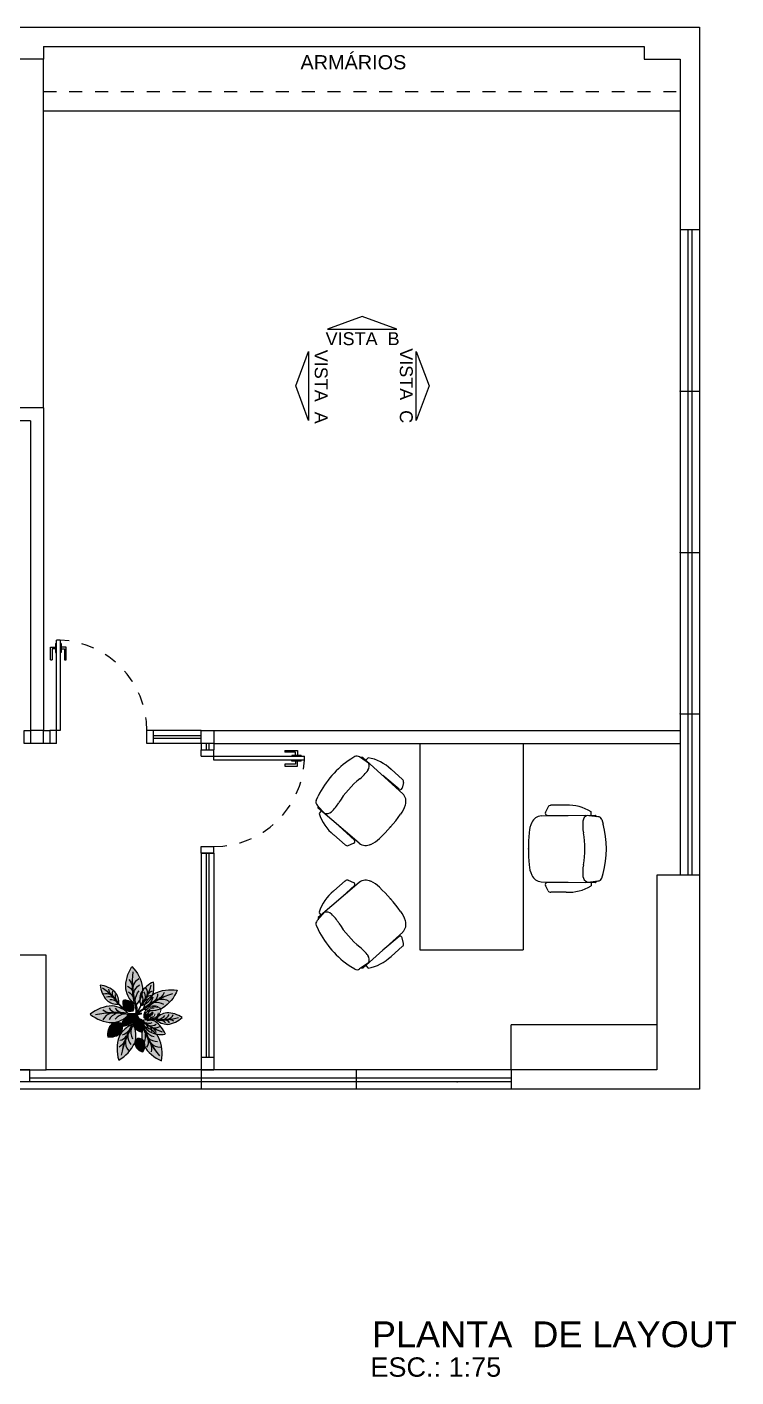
# Model space of a CAD drawing. Header units: millimetres. Extents: x 7034 to 7235, y -465 to -378.
# Drawn here: x 7046.56 to 7052.05, y -395.46 to -385 of the extents above; entities that cross this region are included whole.
import ezdxf

# ---------------------------------------------------------------- set-up
doc = ezdxf.new("R2010")
doc.units = ezdxf.units.MM
doc.header["$LTSCALE"] = 0.005
doc.linetypes.add('CONTINUO', pattern=[0])
doc.linetypes.add('DASHED', pattern=[19.05, 12.7, -6.35])
doc.layers.get('0').update_dxf_attribs({"linetype": 'CONTINUO'})
doc.layers.add('0-LAYOUT', color=250, linetype='Continuous', lineweight=25)
doc.layers.add('TEXTO', color=7, linetype='Continuous', lineweight=15)
for name, color, linetype in [('A-05', 5, 'Continuous'), ('ARQ-PEITORIAL', 4, 'Continuous'), ('ARQ_ALVENARIA', 6, 'Continuous'), ('ARQ_ESQUADRIA', 5, 'Continuous'), ('ARQ_JANELAALTA', 150, 'DASHED'), ('ARQ_TXT_AMBIENTE', 3, 'Continuous'), ('JANELA', 10, 'Continuous'), ('MESA', 7, 'Continuous'), ('NN_COTA', 1, 'Continuous'), ('NN_GESSO', 5, 'Continuous')]:
    doc.layers.add(name, color=color, linetype=linetype)
doc.styles.add('R80-20', font='simplex.shx', dxfattribs={"height": 0.04})
doc.styles.get("Standard").update_dxf_attribs({"font": 'arial.ttf'})

# ---------------------------------------------------------------- blocks, each defined once
blk = doc.blocks.new('seta')
at = {"layer": 'NN_COTA', "transparency": 33554549}
h = blk.add_hatch(dxfattribs=at)
h.set_pattern_fill('ANGLE', color=256)
h.set_pattern_definition([(0, (-0.006, 0.008), (0, 6.985), [5.08, -1.905]), (90, (-0.006, 0.008), (-6.985, 4e-16), [5.08, -1.905])])
h.paths.add_polyline_path([(17.271, -37.747), (17.539, -37.846), (17.806, -37.747)])
at = {"layer": 'NN_COTA'}
blk.add_lwpolyline([(17.271, -37.747), (17.806, -37.747), (17.539, -37.846), (17.271, -37.747)], dxfattribs=at)
blk = doc.blocks.new('folha Ant')
at = {"layer": 'MESA', "ltscale": 0.8}
h = blk.add_hatch(color=35, dxfattribs=at)
h.dxf.hatch_style = 1
h.set_gradient(color1=(179, 116, 77), color2=(114, 74, 49), one_color=1, tint=0.32, name='CURVED')
h.paths.add_polyline_path([(0.05, 0), (0.049, 0.006, 0.033108), (0, 0, 0.809082), (0.002, -0.006, -0.032777)])
h.paths.add_polyline_path([(0.097, 0.005, 0.033108), (0.049, 0.006), (0.05, 0, -0.032777), (0.098, -0.001), (0.095, 0.003)])
h = blk.add_hatch(color=85, dxfattribs=at)
h.dxf.hatch_style = 1
h.set_gradient(color1=(103, 159, 96), color2=(52, 80, 48), one_color=1, tint=0.25)
h.paths.add_polyline_path([(0.353, 0.007, -0.09675), (0.099, 0.007, 0.007527), (0.095, 0.003, 0.014292), (0.102, -0.005, 0.086654)])
h = blk.add_hatch(color=85, dxfattribs=at)
h.dxf.hatch_style = 1
h.set_gradient(color1=(103, 159, 96), color2=(179, 207, 175), one_color=1, tint=0.75, name='INVCURVED')
h.paths.add_polyline_path([(0.227, 0.068, 0.199512), (0.099, 0.007, 0.09675), (0.353, 0.007, -0.086654), (0.102, -0.005, 0.192489), (0.227, -0.062, 0.158608), (0.395, 0.003, 0.158608)])
blk.add_lwpolyline([(0.098, -0.001), (0.095, 0.003), (0.097, 0.005, 0.066288), (0, 0, 0.809082), (0.002, -0.006, -0.065625)], format="xyb", close=True, dxfattribs=at)
for centre, radius, start, end in [((0.236, -0.116), 0.184, 92.9121, 139.7695), ((0.236, 0.122), 0.184, 220.2305, 267.0879), ((0.224, 0.658), 0.664, 259.119, 281.2235), ((0.191, 0.72), 0.731, 263.0097, 282.8199), ((0.114, 0.119), 0.119, 277.6411, 318.482), ((0.151, 0.101), 0.113, 290.5634, 330.4539), ((0.211, -0.224), 0.292, 50.9055, 86.9554), ((0.211, 0.229), 0.292, 273.0446, 309.0945), ((0.212, 0.088), 0.0955, 283.0013, 333.1911), ((0.113, -0.124), 0.121, 41.7528, 70.1061), ((0.185, -0.082), 0.0727, 27.7376, 79.2347), ((0.238, -0.1), 0.0902, 48.8027, 88.011)]:
    blk.add_arc(centre, radius, start, end, dxfattribs=at)
blk = doc.blocks.new('folha A')
at = {"layer": 'MESA', "ltscale": 0.8}
h = blk.add_hatch(color=7, dxfattribs=at)
h.dxf.hatch_style = 1
h.set_gradient(color1=(237, 238, 238), one_color=1, tint=1)
h.paths.add_polyline_path([(0.15, 0, 0.256909), (0.054, 0.05, 0.240303), (0.003, 0.008, -0.358381), (0.049, 0.031, 0.270233), (0, 0, -0.348977), (0.036, 0.015, 0.25095), (0.004, 0, -0.245389), (0.03, 0.008, 0.153246), (0.008, 0, 0.15184), (0.03, -0.008, 0.001374), (0.03, -0.008, -0.245389), (0.004, 0, 0.25095), (0.036, -0.015, -0.348977), (0, 0, 0.270233), (0.049, -0.031, -0.358381), (0.003, -0.008, 0.240303), (0.054, -0.05, 0.256909)])
edge = h.paths.add_edge_path(flags=16)
edge.add_arc((0.01, 0.055), 0.0552, 269.916, 271.4154, ccw=False)
edge.add_arc((0.011, -0.049), 0.0487, 89.8163, 91.5152, ccw=False)
edge.add_arc((0.01, 0.055), 0.0552, 271.4154, 288.9745)
edge.add_spline(control_points=[(0.028, 0.003), (0.028, 0.003), (0.03, 0.003), (0.032, 0.002), (0.034, 0.002)], knot_values=[0.247151, 0.247151, 0.247151, 0.247151, 0.247786, 0.253074, 0.253074, 0.253074, 0.253074], degree=3, periodic=0)
edge.add_spline(control_points=[(0.034, 0.002), (0.035, 0.002), (0.036, 0.002), (0.037, 0.002)], knot_values=[0.243636, 0.243636, 0.243636, 0.243636, 0.247151, 0.247151, 0.247151, 0.247151], degree=3, periodic=0)
edge.add_spline(control_points=[(0.037, 0.002), (0.039, 0.002), (0.04, 0.001), (0.042, 0.001), (0.043, 0.001)], knot_values=[0.23773, 0.23773, 0.23773, 0.23773, 0.241748, 0.243636, 0.243636, 0.243636, 0.243636], degree=3, periodic=0)
edge.add_spline(control_points=[(0.043, 0.001), (0.044, 0.001), (0.045, 0.001), (0.046, 0.001)], knot_values=[0.234818, 0.234818, 0.234818, 0.234818, 0.23773, 0.23773, 0.23773, 0.23773], degree=3, periodic=0)
edge.add_spline(control_points=[(0.046, 0.001), (0.047, 0.001), (0.049, 0.001), (0.05, 0.001)], knot_values=[0.230931, 0.230931, 0.230931, 0.230931, 0.234818, 0.234818, 0.234818, 0.234818], degree=3, periodic=0)
edge.add_spline(control_points=[(0.05, 0.001), (0.051, 0.001), (0.053, 0.001), (0.054, 0.001)], knot_values=[0.226471, 0.226471, 0.226471, 0.226471, 0.230931, 0.230931, 0.230931, 0.230931], degree=3, periodic=0)
edge.add_spline(control_points=[(0.054, 0.001), (0.055, 0.001), (0.056, 0.001), (0.058, 0.001), (0.059, 0.001)], knot_values=[0.221526, 0.221526, 0.221526, 0.221526, 0.222579, 0.226471, 0.226471, 0.226471, 0.226471], degree=3, periodic=0)
edge.add_spline(control_points=[(0.059, 0.001), (0.061, 0.001), (0.062, 0.001), (0.064, 0.002)], knot_values=[0.217168, 0.217168, 0.217168, 0.217168, 0.221526, 0.221526, 0.221526, 0.221526], degree=3, periodic=0)
edge.add_spline(control_points=[(0.064, 0.002), (0.065, 0.002), (0.066, 0.002), (0.067, 0.003), (0.067, 0.003)], knot_values=[0.213164, 0.213164, 0.213164, 0.213164, 0.216463, 0.217168, 0.217168, 0.217168, 0.217168], degree=3, periodic=0)
edge.add_spline(control_points=[(0.067, 0.003), (0.068, 0.004), (0.07, 0.004), (0.072, 0.005), (0.072, 0.005)], knot_values=[0.207777, 0.207777, 0.207777, 0.207777, 0.211372, 0.213164, 0.213164, 0.213164, 0.213164], degree=3, periodic=0)
edge.add_spline(control_points=[(0.072, 0.005), (0.073, 0.005), (0.074, 0.005), (0.076, 0.004), (0.076, 0.004)], knot_values=[0.203445, 0.203445, 0.203445, 0.203445, 0.204995, 0.207777, 0.207777, 0.207777, 0.207777], degree=3, periodic=0)
edge.add_spline(control_points=[(0.076, 0.004), (0.076, 0.004), (0.077, 0.003), (0.077, 0.001), (0.076, 0), (0.076, 0)], knot_values=[0.199694, 0.199694, 0.199694, 0.199694, 0.199863, 0.203137, 0.203445, 0.203445, 0.203445, 0.203445], degree=3, periodic=0)
edge.add_spline(control_points=[(0.076, 0), (0.076, -0.001), (0.076, -0.002), (0.075, -0.002), (0.075, -0.003)], knot_values=[0.196756, 0.196756, 0.196756, 0.196756, 0.198903, 0.199694, 0.199694, 0.199694, 0.199694], degree=3, periodic=0)
edge.add_spline(control_points=[(0.075, -0.003), (0.074, -0.003), (0.073, -0.004), (0.073, -0.004), (0.072, -0.004)], knot_values=[0.193643, 0.193643, 0.193643, 0.193643, 0.195869, 0.196756, 0.196756, 0.196756, 0.196756], degree=3, periodic=0)
edge.add_spline(control_points=[(0.072, -0.004), (0.071, -0.005), (0.069, -0.005), (0.068, -0.005)], knot_values=[0.189135, 0.189135, 0.189135, 0.189135, 0.193643, 0.193643, 0.193643, 0.193643], degree=3, periodic=0)
edge.add_spline(control_points=[(0.068, -0.005), (0.068, -0.005), (0.067, -0.006), (0.066, -0.006), (0.065, -0.006)], knot_values=[0.186092, 0.186092, 0.186092, 0.186092, 0.186502, 0.189135, 0.189135, 0.189135, 0.189135], degree=3, periodic=0)
edge.add_spline(control_points=[(0.065, -0.006), (0.063, -0.006), (0.062, -0.006), (0.061, -0.006)], knot_values=[0.182083, 0.182083, 0.182083, 0.182083, 0.186092, 0.186092, 0.186092, 0.186092], degree=3, periodic=0)
edge.add_spline(control_points=[(0.061, -0.006), (0.06, -0.006), (0.058, -0.006), (0.057, -0.006)], knot_values=[0.178391, 0.178391, 0.178391, 0.178391, 0.182083, 0.182083, 0.182083, 0.182083], degree=3, periodic=0)
edge.add_spline(control_points=[(0.057, -0.006), (0.057, -0.006), (0.056, -0.006), (0.054, -0.006), (0.053, -0.006)], knot_values=[0.17468, 0.17468, 0.17468, 0.17468, 0.175797, 0.178391, 0.178391, 0.178391, 0.178391], degree=3, periodic=0)
edge.add_spline(control_points=[(0.053, -0.006), (0.052, -0.006), (0.052, -0.006), (0.051, -0.006)], knot_values=[0.171864, 0.171864, 0.171864, 0.171864, 0.17468, 0.17468, 0.17468, 0.17468], degree=3, periodic=0)
edge.add_spline(control_points=[(0.051, -0.006), (0.049, -0.006), (0.048, -0.006), (0.047, -0.006)], knot_values=[0.16826, 0.16826, 0.16826, 0.16826, 0.171864, 0.171864, 0.171864, 0.171864], degree=3, periodic=0)
edge.add_spline(control_points=[(0.047, -0.006), (0.045, -0.006), (0.043, -0.006), (0.041, -0.006), (0.041, -0.006)], knot_values=[0.162342, 0.162342, 0.162342, 0.162342, 0.167388, 0.16826, 0.16826, 0.16826, 0.16826], degree=3, periodic=0)
edge.add_spline(control_points=[(0.041, -0.006), (0.04, -0.005), (0.039, -0.005), (0.037, -0.005)], knot_values=[0.158654, 0.158654, 0.158654, 0.158654, 0.162342, 0.162342, 0.162342, 0.162342], degree=3, periodic=0)
edge.add_spline(control_points=[(0.037, -0.005), (0.037, -0.005), (0.036, -0.005), (0.035, -0.005)], knot_values=[0.156033, 0.156033, 0.156033, 0.156033, 0.158654, 0.158654, 0.158654, 0.158654], degree=3, periodic=0)
edge.add_spline(control_points=[(0.035, -0.005), (0.033, -0.004), (0.032, -0.004), (0.03, -0.004), (0.029, -0.004)], knot_values=[0.15048, 0.15048, 0.15048, 0.15048, 0.154549, 0.156033, 0.156033, 0.156033, 0.156033], degree=3, periodic=0)
edge.add_arc((0.011, -0.049), 0.0487, 67.7054, 89.8163)
at = {"layer": 'MESA', "lineweight": 5, "ltscale": 0.8}
h = blk.add_hatch(color=83, dxfattribs=at)
h.dxf.hatch_style = 1
h.set_gradient(color1=(117, 211, 105), one_color=1, tint=1)
h.paths.add_polyline_path([(0.049, 0.031, 0.358381), (0.003, 0.008, 0.02724), (0, 0, -0.270233)])
h.paths.add_polyline_path([(0.004, 0, -0.25095), (0.036, 0.015, 0.348977), (0, 0, 0.348977), (0.036, -0.015, -0.25095)])
h.paths.add_polyline_path([(0.03, 0.008, 0.245389), (0.004, 0, 0.245389), (0.03, -0.008, -0.153246), (0.008, 0, -0.153246)], flags=17)
h.paths.add_polyline_path([(0, 0, 0.02724), (0.003, -0.008, 0.358381), (0.049, -0.031, -0.270233)])
h = blk.add_hatch(color=95, dxfattribs=at)
h.dxf.hatch_style = 1
h.set_gradient(color1=(68, 182, 53), color2=(121, 213, 109), one_color=1, tint=0.63, name='CYLINDER')
edge = h.paths.add_edge_path()
edge.add_spline(control_points=[(0.072, -0.004), (0.073, -0.004), (0.073, -0.004), (0.074, -0.003), (0.075, -0.003)], knot_values=[0.193643, 0.193643, 0.193643, 0.193643, 0.194531, 0.196756, 0.196756, 0.196756, 0.196756], degree=3, periodic=0)
edge.add_spline(control_points=[(0.075, -0.003), (0.075, -0.002), (0.076, -0.002), (0.076, -0.001), (0.076, 0)], knot_values=[0.196756, 0.196756, 0.196756, 0.196756, 0.197548, 0.199694, 0.199694, 0.199694, 0.199694], degree=3, periodic=0)
edge.add_spline(control_points=[(0.076, 0), (0.076, 0), (0.077, 0.001), (0.077, 0.003), (0.076, 0.004), (0.076, 0.004)], knot_values=[0.199694, 0.199694, 0.199694, 0.199694, 0.200002, 0.203276, 0.203445, 0.203445, 0.203445, 0.203445], degree=3, periodic=0)
edge.add_spline(control_points=[(0.076, 0.004), (0.076, 0.004), (0.074, 0.005), (0.073, 0.005), (0.072, 0.005)], knot_values=[0.203445, 0.203445, 0.203445, 0.203445, 0.206228, 0.207777, 0.207777, 0.207777, 0.207777], degree=3, periodic=0)
edge.add_spline(control_points=[(0.072, 0.005), (0.072, 0.005), (0.07, 0.004), (0.068, 0.004), (0.067, 0.003)], knot_values=[0.207777, 0.207777, 0.207777, 0.207777, 0.20957, 0.213164, 0.213164, 0.213164, 0.213164], degree=3, periodic=0)
edge.add_spline(control_points=[(0.067, 0.003), (0.067, 0.003), (0.066, 0.002), (0.065, 0.002), (0.064, 0.002)], knot_values=[0.213164, 0.213164, 0.213164, 0.213164, 0.213868, 0.217168, 0.217168, 0.217168, 0.217168], degree=3, periodic=0)
edge.add_spline(control_points=[(0.064, 0.002), (0.062, 0.001), (0.061, 0.001), (0.059, 0.001)], knot_values=[0.217168, 0.217168, 0.217168, 0.217168, 0.221526, 0.221526, 0.221526, 0.221526], degree=3, periodic=0)
edge.add_spline(control_points=[(0.059, 0.001), (0.058, 0.001), (0.056, 0.001), (0.055, 0.001), (0.054, 0.001)], knot_values=[0.221526, 0.221526, 0.221526, 0.221526, 0.225418, 0.226471, 0.226471, 0.226471, 0.226471], degree=3, periodic=0)
edge.add_spline(control_points=[(0.054, 0.001), (0.053, 0.001), (0.051, 0.001), (0.05, 0.001)], knot_values=[0.226471, 0.226471, 0.226471, 0.226471, 0.230931, 0.230931, 0.230931, 0.230931], degree=3, periodic=0)
edge.add_spline(control_points=[(0.05, 0.001), (0.049, 0.001), (0.047, 0.001), (0.046, 0.001)], knot_values=[0.230931, 0.230931, 0.230931, 0.230931, 0.234818, 0.234818, 0.234818, 0.234818], degree=3, periodic=0)
edge.add_spline(control_points=[(0.046, 0.001), (0.045, 0.001), (0.044, 0.001), (0.043, 0.001)], knot_values=[0.234818, 0.234818, 0.234818, 0.234818, 0.23773, 0.23773, 0.23773, 0.23773], degree=3, periodic=0)
edge.add_spline(control_points=[(0.043, 0.001), (0.042, 0.001), (0.04, 0.001), (0.039, 0.002), (0.037, 0.002)], knot_values=[0.23773, 0.23773, 0.23773, 0.23773, 0.239619, 0.243636, 0.243636, 0.243636, 0.243636], degree=3, periodic=0)
edge.add_spline(control_points=[(0.037, 0.002), (0.036, 0.002), (0.035, 0.002), (0.034, 0.002)], knot_values=[0.243636, 0.243636, 0.243636, 0.243636, 0.247151, 0.247151, 0.247151, 0.247151], degree=3, periodic=0)
edge.add_spline(control_points=[(0.034, 0.002), (0.032, 0.002), (0.03, 0.003), (0.028, 0.003), (0.028, 0.003)], knot_values=[0.247151, 0.247151, 0.247151, 0.247151, 0.25244, 0.253074, 0.253074, 0.253074, 0.253074], degree=3, periodic=0)
edge.add_arc((0.011, 0.049), 0.0487, 271.5152, 290.2274, ccw=False)
edge.add_arc((0.011, -0.049), 0.0487, 67.7054, 88.4848, ccw=False)
edge.add_spline(control_points=[(0.029, -0.004), (0.03, -0.004), (0.032, -0.004), (0.033, -0.004), (0.035, -0.005)], knot_values=[0.15048, 0.15048, 0.15048, 0.15048, 0.151964, 0.156033, 0.156033, 0.156033, 0.156033], degree=3, periodic=0)
edge.add_spline(control_points=[(0.035, -0.005), (0.036, -0.005), (0.037, -0.005), (0.037, -0.005)], knot_values=[0.156033, 0.156033, 0.156033, 0.156033, 0.158654, 0.158654, 0.158654, 0.158654], degree=3, periodic=0)
edge.add_spline(control_points=[(0.037, -0.005), (0.039, -0.005), (0.04, -0.005), (0.041, -0.006)], knot_values=[0.158654, 0.158654, 0.158654, 0.158654, 0.162342, 0.162342, 0.162342, 0.162342], degree=3, periodic=0)
edge.add_spline(control_points=[(0.041, -0.006), (0.041, -0.006), (0.043, -0.006), (0.045, -0.006), (0.047, -0.006)], knot_values=[0.162342, 0.162342, 0.162342, 0.162342, 0.163214, 0.16826, 0.16826, 0.16826, 0.16826], degree=3, periodic=0)
edge.add_spline(control_points=[(0.047, -0.006), (0.048, -0.006), (0.049, -0.006), (0.051, -0.006)], knot_values=[0.16826, 0.16826, 0.16826, 0.16826, 0.171864, 0.171864, 0.171864, 0.171864], degree=3, periodic=0)
edge.add_spline(control_points=[(0.051, -0.006), (0.052, -0.006), (0.052, -0.006), (0.053, -0.006)], knot_values=[0.171864, 0.171864, 0.171864, 0.171864, 0.17468, 0.17468, 0.17468, 0.17468], degree=3, periodic=0)
edge.add_spline(control_points=[(0.053, -0.006), (0.054, -0.006), (0.056, -0.006), (0.057, -0.006), (0.057, -0.006)], knot_values=[0.17468, 0.17468, 0.17468, 0.17468, 0.177274, 0.178391, 0.178391, 0.178391, 0.178391], degree=3, periodic=0)
edge.add_spline(control_points=[(0.057, -0.006), (0.058, -0.006), (0.06, -0.006), (0.061, -0.006)], knot_values=[0.178391, 0.178391, 0.178391, 0.178391, 0.182083, 0.182083, 0.182083, 0.182083], degree=3, periodic=0)
edge.add_spline(control_points=[(0.061, -0.006), (0.062, -0.006), (0.063, -0.006), (0.065, -0.006)], knot_values=[0.182083, 0.182083, 0.182083, 0.182083, 0.186092, 0.186092, 0.186092, 0.186092], degree=3, periodic=0)
edge.add_spline(control_points=[(0.065, -0.006), (0.066, -0.006), (0.067, -0.006), (0.068, -0.005), (0.068, -0.005)], knot_values=[0.186092, 0.186092, 0.186092, 0.186092, 0.188726, 0.189135, 0.189135, 0.189135, 0.189135], degree=3, periodic=0)
edge.add_spline(control_points=[(0.068, -0.005), (0.069, -0.005), (0.071, -0.005), (0.072, -0.004)], knot_values=[0.189135, 0.189135, 0.189135, 0.189135, 0.193643, 0.193643, 0.193643, 0.193643], degree=3, periodic=0)
at = {"layer": 'MESA', "lineweight": 9, "ltscale": 0.8}
for p, q in [((0.03, -0.001), (0.024, 0)), ((0.032, 0), (0.036, 0.005)), ((0.037, 0.001), (0.041, 0.007)), ((0.043, -0.003), (0.043, 0.004)), ((0.046, -0.001), (0.047, 0.003)), ((0.051, -0.002), (0.048, 0.009)), ((0.055, -0.001), (0.054, 0.005)), ((0.06, -0.001), (0.057, 0.006)), ((0.064, 0), (0.064, 0.006)), ((0.067, 0), (0.067, 0.009)), ((0.071, 0.001), (0.074, 0.009)), ((0.074, 0.002), (0.081, 0.007)), ((0.074, 0.001), (0.084, -0.002)), ((0.033, -0.002), (0.036, -0.006)), ((0.036, -0.002), (0.038, -0.007)), ((0.04, -0.002), (0.042, -0.01)), ((0.047, -0.005), (0.046, -0.011)), ((0.051, -0.005), (0.049, -0.009)), ((0.055, -0.004), (0.052, -0.01)), ((0.057, -0.005), (0.057, -0.013)), ((0.063, -0.004), (0.058, -0.01)), ((0.065, -0.004), (0.065, -0.01)), ((0.068, -0.003), (0.068, -0.012)), ((0.072, -0.003), (0.073, -0.008)), ((0.073, -0.001), (0.078, -0.005))]:
    blk.add_line(p, q, dxfattribs=at)
for centre, radius, start, end in [((0.07, -0.022), 0.0735, 102.4876, 162.7777), ((0.007, 0.048), 0.0483, 273.5313, 328.711), ((0.01, 0.055), 0.0552, 269.916, 311.5613), ((0.011, -0.049), 0.0487, 43.3703, 91.5152), ((0.065, -0.002), 0.025, 51.9712, 139.685), ((0.079, 0.001), 0.0378, 48.9446, 144.5333), ((0.057, -0.062), 0.112, 33.595, 91.2278), ((0.07, 0.022), 0.0735, 197.2223, 257.5124), ((0.007, -0.048), 0.0483, 31.289, 86.4687), ((0.068, -0.001), 0.0254, 213.677, 332.8415), ((0.08, 0.002), 0.0409, 217.4348, 331.7322), ((0.057, 0.062), 0.112, 268.7722, 326.405)]:
    blk.add_arc(centre, radius, start, end, dxfattribs=at)
at = {"layer": 'MESA', "color": 62, "lineweight": 5, "ltscale": 0.8}
for centre, radius, start, end in [((0.051, -0.027), 0.0573, 91.7664, 152.2545), ((0.028, -0.015), 0.0315, 73.8983, 150.8496), ((0.04, -0.009), 0.0406, 77.1426, 158.365), ((0.034, -0.023), 0.0378, 86.5852, 142.9351), ((0.025, -0.021), 0.0293, 79.5747, 134.724), ((0.032, -0.03), 0.0385, 92.8652, 127.7155), ((0.051, 0.027), 0.0573, 207.7455, 268.2336), ((0.028, 0.015), 0.0315, 209.1504, 286.1017), ((0.04, 0.009), 0.0406, 201.635, 282.8574), ((0.034, 0.023), 0.0378, 217.0649, 273.4148), ((0.025, 0.021), 0.0293, 225.276, 280.4253), ((0.032, 0.03), 0.0385, 232.2845, 267.1348)]:
    blk.add_arc(centre, radius, start, end, dxfattribs=at)
blk.add_open_spline([(0.029, -0.004), (0.03, -0.004), (0.034, -0.004), (0.043, -0.006), (0.055, -0.006), (0.066, -0.006), (0.072, -0.005), (0.075, -0.002), (0.077, 0), (0.077, 0.004), (0.074, 0.006), (0.07, 0.005), (0.065, 0.001), (0.054, 0.001), (0.042, 0.001), (0.033, 0.002), (0.028, 0.003), (0.028, 0.003)], degree=3, knots=[0.1504802, 0.1504802, 0.1504802, 0.1504802, 0.1519644, 0.163214, 0.177274, 0.1887256, 0.1945307, 0.1975476, 0.2000024, 0.2032763, 0.2062279, 0.2095699, 0.2138685, 0.2254176, 0.2396186, 0.2524399, 0.2530743, 0.2530743, 0.2530743, 0.2530743], dxfattribs=at)
blk = doc.blocks.new('Anturio Completa')
at = {"layer": 'MESA', "xscale": -1}
for p, rotation in [((0.038, -0.393), 275.9103487005754), ((0.005, -0.374), 209.3422747969654)]:
    blk.add_blockref('folha Ant', p, dxfattribs=dict(at, rotation=rotation))
at = {"layer": 'MESA'}
for name, p, xscale, yscale, zscale, rotation in [('folha Ant', (0.04, -0.36), 0.6875195991112988, 0.6875195991112988, 0.6875195991112988, 62.02852832027476), ('folha Ant', (-0.054, -0.336), 0.6875195991113106, 0.6875195991113106, 0.6875195991113106, 134.6123703789177), ('folha A', (0.009, -0.344), 0.7678141644548924, 0.7678141644548924, 0.7678141644548924, 132.2423739965674), ('folha Ant', (0.06, -0.357), 0.4588451896756128, 0.4588451896756128, 0.4588451896756128, 214.0760858842101), ('folha A', (0.032, -0.399), 0.7678141644548586, 0.7678141644548586, 0.7678141644548586, 290.0444626994612), ('folha Ant', (0.023, -0.387), 0.6875195991113231, 0.6875195991113231, 0.6875195991113231, 329.7037252995857), ('folha Ant', (0.118, -0.414), 0.6875195991112374, 0.6875195991112374, 0.6875195991112374, 3.732606609119444), ('folha A', (0.045, -0.554), 0.7678141644548586, 0.7678141644548586, 0.7678141644548586, 290.0444626994612)]:
    blk.add_blockref(name, p, dxfattribs=dict(at, xscale=xscale, yscale=yscale, zscale=zscale, rotation=rotation))
for name, p, rotation in [('folha Ant', (0.072, -0.366), 180), ('folha A', (0.092, -0.395), 27.2090412711087), ('folha A', (-0.081, -0.439), 224.8255080541778), ('folha Ant', (0.043, -0.356), 248.0349850699403), ('folha Ant', (0.042, -0.381), 297.7195320534174)]:
    blk.add_blockref(name, p, dxfattribs=dict(at, rotation=rotation))

msp = doc.modelspace()

# ---------------------------------------------------------------- linework, layer by layer
at = {"layer": '0-LAYOUT'}
for p, q in [((7046.69, -387.947), (7046.69, -385.247)), ((7046.69, -385.647), (7051.62, -385.647))]:
    msp.add_line(p, q, dxfattribs=at)
at = {"layer": '0-LAYOUT', "linetype": 'DASHED', "ltscale": 0.5}
msp.add_line((7046.69, -385.497), (7051.62, -385.497), dxfattribs=at)
at = {"layer": '0-LAYOUT', "linetype": 'ByBlock'}
for p, q in [((7049.605, -390.547), (7049.605, -392.147)), ((7050.405, -390.547), (7050.405, -392.147)), ((7049.101, -390.649), (7049.069, -390.669)), ((7049.215, -390.705), (7049.138, -390.652)), ((7049.162, -390.657), (7049.146, -390.657)), ((7049.473, -390.937), (7049.162, -390.657)), ((7049.186, -390.678), (7049.203, -390.658)), ((7049.382, -390.748), (7049.47, -390.826)), ((7049.444, -390.903), (7049.318, -390.797)), ((7049.478, -390.849), (7049.466, -390.893)), ((7048.802, -390.989), (7048.818, -390.955)), ((7048.872, -391.096), (7048.809, -391.026)), ((7048.817, -391.049), (7048.816, -391.033)), ((7049.135, -391.321), (7048.817, -391.049)), ((7050.597, -391.038), (7050.578, -391.08)), ((7050.736, -391.026), (7050.619, -391.027)), ((7048.841, -391.07), (7048.824, -391.09)), ((7050.543, -391.108), (7050.962, -391.103)), ((7050.588, -391.102), (7050.752, -391.105)), ((7050.89, -391.103), (7050.983, -391.114)), ((7050.93, -391.103), (7050.93, -391.076)), ((7050.962, -391.103), (7050.974, -391.114)), ((7051.013, -391.138), (7051.024, -391.173)), ((7048.937, -391.255), (7049.025, -391.332)), ((7049.098, -391.297), (7048.976, -391.186)), ((7049.049, -391.338), (7049.091, -391.32)), ((7051.013, -391.59), (7051.024, -391.554)), ((7049.135, -391.625), (7048.817, -391.896)), ((7048.937, -391.69), (7049.025, -391.613)), ((7049.098, -391.649), (7048.976, -391.76)), ((7049.049, -391.608), (7049.091, -391.626)), ((7050.543, -391.619), (7050.962, -391.625)), ((7050.597, -391.689), (7050.578, -391.648)), ((7050.588, -391.626), (7050.752, -391.622)), ((7050.89, -391.624), (7050.983, -391.613)), ((7050.93, -391.625), (7050.93, -391.651)), ((7050.962, -391.625), (7050.974, -391.614)), ((7050.736, -391.701), (7050.619, -391.7)), ((7048.872, -391.85), (7048.809, -391.92)), ((7048.817, -391.896), (7048.816, -391.913)), ((7048.841, -391.875), (7048.824, -391.856)), ((7048.802, -391.956), (7048.818, -391.99)), ((7049.473, -392.009), (7049.162, -392.289)), ((7049.444, -392.043), (7049.318, -392.149)), ((7049.478, -392.097), (7049.466, -392.053)), ((7049.382, -392.197), (7049.47, -392.119)), ((7049.605, -392.147), (7050.405, -392.147)), ((7049.101, -392.296), (7049.069, -392.277)), ((7049.215, -392.241), (7049.138, -392.294)), ((7049.162, -392.289), (7049.146, -392.288)), ((7049.186, -392.268), (7049.203, -392.288)), ((7051.44, -392.727), (7050.31, -392.727)), ((7050.31, -393.077), (7050.31, -392.727))]:
    msp.add_line(p, q, dxfattribs=at)
for centre, radius, start, end in [((7049.117, -390.678), 0.0328, 51.4098, 120.5547), ((7049.47, -391.275), 0.727, 123.5174, 153.896), ((7049.16, -390.724), 0.0523, 323.2944, 29.1682), ((7049.16, -390.724), 0.0523, 323.2944, 29.1682), ((7049.149, -390.987), 0.333, 45.7372, 80.6494), ((7049.608, -391.396), 0.742, 129.1314, 148.282), ((7048.908, -390.535), 0.368, 309.1313, 323.2958), ((7049.458, -390.844), 0.0207, 345.8779, 57.0329), ((7049.452, -390.892), 0.0141, 232.5784, 352.1311), ((7049.411, -390.997), 0.0857, 341.4955, 44.5153), ((7048.832, -391.002), 0.0328, 156.8587, 226.0036), ((7048.664, -390.813), 0.368, 314.1176, 328.2821), ((7049.299, -390.968), 0.202, 320.8696, 343.9764), ((7050.616, -391.048), 0.0207, 81.6738, 152.8287), ((7050.754, -391.359), 0.333, 58.0573, 92.9695), ((7049.143, -390.994), 0.333, 196.764, 231.6762), ((7048.884, -391.039), 0.0523, 248.2452, 314.1189), ((7048.439, -390.37), 1.249, 312.9781, 324.4353), ((7050.653, -391.246), 0.202, 154.7303, 177.8371), ((7050.55, -391.194), 0.0857, 94.1914, 157.2111), ((7050.589, -391.088), 0.0141, 146.5756, 266.1283), ((7051.233, -391.179), 0.368, 175.4109, 189.5754), ((7050.919, -391.154), 0.0523, 109.5385, 175.4123), ((7050.982, -391.148), 0.0328, 18.152, 87.2969), ((7051.694, -391.364), 1.249, 174.2714, 185.7286), ((7050.139, -391.364), 0.742, 350.4247, 9.5753), ((7050.322, -391.364), 0.727, 344.8107, 15.1893), ((7049.041, -391.319), 0.0207, 220.3805, 291.5354), ((7049.088, -391.307), 0.0141, 285.2823, 44.835), ((7049.187, -391.252), 0.0857, 232.8981, 295.9178), ((7049.144, -391.145), 0.202, 293.437, 316.5438), ((7050.653, -391.481), 0.202, 182.1629, 205.2697), ((7050.55, -391.534), 0.0857, 202.7889, 265.8086), ((7051.233, -391.549), 0.368, 170.4246, 184.5891), ((7050.919, -391.573), 0.0523, 184.5877, 250.4615), ((7050.919, -391.573), 0.0523, 184.5877, 250.4615), ((7049.143, -391.952), 0.333, 128.3238, 163.236), ((7049.041, -391.627), 0.0207, 68.4646, 139.6195), ((7049.088, -391.639), 0.0141, 315.165, 74.7177), ((7049.187, -391.693), 0.0857, 64.0822, 127.1019), ((7049.144, -391.801), 0.202, 43.4562, 66.563), ((7048.439, -392.576), 1.249, 35.5647, 47.0219), ((7050.589, -391.64), 0.0141, 93.8717, 213.4244), ((7050.616, -391.68), 0.0207, 207.1713, 278.3262), ((7050.754, -391.368), 0.333, 267.0305, 301.9427), ((7050.982, -391.58), 0.0328, 272.7031, 341.848), ((7048.884, -391.907), 0.0523, 45.8811, 111.7548), ((7048.664, -392.133), 0.368, 31.7179, 45.8824), ((7049.299, -391.977), 0.202, 16.0236, 39.1304), ((7048.832, -391.944), 0.0328, 133.9964, 203.1413), ((7049.47, -391.67), 0.727, 206.104, 236.4826), ((7049.608, -391.549), 0.742, 211.718, 230.8686), ((7049.411, -391.948), 0.0857, 315.4847, 18.5045), ((7049.452, -392.054), 0.0141, 7.8689, 127.4216), ((7049.458, -392.102), 0.0207, 302.9671, 14.1221), ((7048.908, -392.411), 0.368, 36.7042, 50.8687), ((7049.16, -392.222), 0.0523, 330.8318, 36.7056), ((7049.16, -392.222), 0.0523, 330.8318, 36.7056), ((7049.149, -391.959), 0.333, 279.3506, 314.2628), ((7049.117, -392.268), 0.0328, 239.4453, 308.5902)]:
    msp.add_arc(centre, radius, start, end, dxfattribs=at)
for p in [(7049.378, -391.194), (7050.445, -391.364), (7049.378, -391.752), (7049.894, -393.17)]:
    msp.add_point(p, dxfattribs=at)
at = {"layer": 'A-05'}
msp.add_lwpolyline([(7046.71, -393.077), (7046.71, -392.187), (7046.36, -392.187), (7046.36, -393.077)], close=True, dxfattribs=at)
at = {"layer": 'ARQ-PEITORIAL'}
for p, q in [((7051.62, -386.567), (7051.62, -391.567)), ((7051.77, -386.567), (7051.77, -391.567)), ((7046.69, -387.947), (7046.15, -387.947)), ((7046.69, -387.947), (7046.69, -390.447)), ((7046.59, -388.047), (7045.19, -388.047)), ((7046.59, -388.047), (7046.59, -390.447)), ((7048.012, -390.447), (7051.62, -390.447)), ((7048.01, -390.547), (7051.62, -390.547)), ((7047.91, -392.977), (7048.01, -392.977)), ((7047.91, -392.977), (7047.91, -393.077)), ((7048.01, -392.977), (7048.01, -393.077)), ((7047.91, -393.077), (7048.01, -393.077))]:
    msp.add_line(p, q, dxfattribs=at)
at = {"layer": 'ARQ_ALVENARIA'}
for p, q in [((7035.54, -384.997), (7051.77, -384.997)), ((7051.77, -384.997), (7051.77, -386.567)), ((7046.69, -385.147), (7051.34, -385.147)), ((7046.69, -385.147), (7046.69, -385.247)), ((7051.34, -385.147), (7051.34, -385.247)), ((7046.69, -385.247), (7046.35, -385.247)), ((7051.34, -385.247), (7051.62, -385.247)), ((7051.62, -385.247), (7051.62, -386.567)), ((7051.62, -386.567), (7051.77, -386.567)), ((7051.62, -391.567), (7051.44, -391.567)), ((7051.44, -391.567), (7051.44, -393.077)), ((7051.77, -391.567), (7051.62, -391.567)), ((7051.77, -391.567), (7051.77, -393.227)), ((7051.44, -393.077), (7050.31, -393.077)), ((7050.31, -393.077), (7050.31, -393.227)), ((7051.77, -393.227), (7050.31, -393.227))]:
    msp.add_line(p, q, dxfattribs=at)
at = {"layer": 'ARQ_ESQUADRIA'}
for p, q in [((7051.68, -386.567), (7051.68, -391.567)), ((7051.71, -386.567), (7051.71, -391.567)), ((7051.62, -387.817), (7051.77, -387.817)), ((7051.62, -389.067), (7051.77, -389.067)), ((7046.744, -389.801), (7046.783, -389.801)), ((7046.744, -389.899), (7046.744, -389.801)), ((7046.783, -389.773), (7046.783, -389.843)), ((7046.783, -389.773), (7046.79, -389.773)), ((7046.82, -389.747), (7046.79, -389.747)), ((7046.79, -390.447), (7046.79, -389.747)), ((7046.82, -389.747), (7046.82, -390.447)), ((7046.827, -389.773), (7046.82, -389.773)), ((7046.827, -389.773), (7046.827, -389.843)), ((7046.866, -389.801), (7046.827, -389.801)), ((7046.866, -389.899), (7046.866, -389.801)), ((7046.744, -389.899), (7046.758, -389.899)), ((7046.783, -389.815), (7046.758, -389.815)), ((7046.758, -389.815), (7046.758, -389.885)), ((7046.758, -389.885), (7046.758, -389.885)), ((7046.758, -389.885), (7046.758, -389.899)), ((7046.783, -389.843), (7046.79, -389.843)), ((7046.827, -389.843), (7046.82, -389.843)), ((7046.827, -389.815), (7046.852, -389.815)), ((7046.852, -389.815), (7046.852, -389.885)), ((7046.852, -389.885), (7046.852, -389.899)), ((7046.852, -389.885), (7046.852, -389.885)), ((7046.852, -389.899), (7046.866, -389.899)), ((7051.62, -390.317), (7051.77, -390.317)), ((7046.79, -390.447), (7046.74, -390.447)), ((7046.79, -390.547), (7046.79, -390.447)), ((7046.82, -390.447), (7046.79, -390.447)), ((7047.49, -390.547), (7047.49, -390.447)), ((7047.54, -390.447), (7047.49, -390.447)), ((7047.54, -390.487), (7047.91, -390.487)), ((7047.54, -390.507), (7047.91, -390.507)), ((7046.79, -390.547), (7046.74, -390.547)), ((7047.54, -390.547), (7047.49, -390.547)), ((7047.91, -390.647), (7047.91, -390.597)), ((7047.91, -390.647), (7048.01, -390.647)), ((7047.95, -390.547), (7047.95, -390.597)), ((7047.97, -390.547), (7047.97, -390.597)), ((7048.01, -390.647), (7048.01, -390.597)), ((7048.01, -390.647), (7048.71, -390.647)), ((7048.01, -390.677), (7048.01, -390.647)), ((7048.558, -390.601), (7048.656, -390.601)), ((7048.558, -390.601), (7048.558, -390.615)), ((7048.572, -390.615), (7048.558, -390.615)), ((7048.642, -390.615), (7048.572, -390.615)), ((7048.572, -390.615), (7048.572, -390.615)), ((7048.684, -390.64), (7048.614, -390.64)), ((7048.614, -390.64), (7048.614, -390.647)), ((7048.642, -390.64), (7048.642, -390.615)), ((7048.656, -390.601), (7048.656, -390.64)), ((7048.684, -390.64), (7048.684, -390.647)), ((7048.71, -390.677), (7048.71, -390.647)), ((7048.71, -390.677), (7048.01, -390.677)), ((7048.558, -390.709), (7048.558, -390.723)), ((7048.572, -390.709), (7048.558, -390.709)), ((7048.558, -390.723), (7048.656, -390.723)), ((7048.572, -390.709), (7048.572, -390.709)), ((7048.642, -390.709), (7048.572, -390.709)), ((7048.614, -390.684), (7048.614, -390.677)), ((7048.684, -390.684), (7048.614, -390.684)), ((7048.642, -390.684), (7048.642, -390.709)), ((7048.656, -390.723), (7048.656, -390.684)), ((7048.684, -390.684), (7048.684, -390.677)), ((7047.91, -391.347), (7048.01, -391.347)), ((7047.91, -391.397), (7047.91, -391.347)), ((7048.01, -391.397), (7048.01, -391.347)), ((7048.01, -391.397), (7047.91, -391.397)), ((7047.91, -391.397), (7048.01, -391.397)), ((7047.95, -391.397), (7047.95, -392.977)), ((7047.97, -391.397), (7047.97, -392.977)), ((7046.585, -393.137), (7050.31, -393.137)), ((7047.91, -393.077), (7047.91, -393.227)), ((7049.11, -393.077), (7049.11, -393.227)), ((7046.585, -393.167), (7050.31, -393.167))]:
    msp.add_line(p, q, dxfattribs=at)
msp.add_lwpolyline([(7046.485, -393.077), (7046.485, -393.167), (7046.585, -393.167), (7046.585, -393.077)], close=True, dxfattribs=at)
for p in [(7051.62, -387.817), (7051.62, -389.067), (7051.62, -390.317)]:
    msp.add_point(p, dxfattribs=at)
at = {"layer": 'ARQ_JANELAALTA'}
for centre, start, end in [((7046.789, -390.447), 0, 87.4911), ((7048.01, -390.646), 270, 357.4911)]:
    msp.add_arc(centre, 0.701, start, end, dxfattribs=at)
at = {"layer": 'JANELA'}
for p, q in [((7046.69, -390.447), (7046.59, -390.447)), ((7047.54, -390.447), (7047.54, -390.547)), ((7047.91, -390.447), (7047.54, -390.447)), ((7046.69, -390.547), (7046.59, -390.547)), ((7047.91, -390.547), (7047.54, -390.547)), ((7047.91, -390.547), (7047.91, -390.597)), ((7047.91, -390.597), (7048.01, -390.597)), ((7048.01, -390.547), (7048.01, -390.597)), ((7047.91, -391.397), (7047.91, -392.977)), ((7048.01, -391.397), (7048.01, -392.977)), ((7050.31, -393.077), (7046.71, -393.077)), ((7050.31, -393.227), (7036.26, -393.227))]:
    msp.add_line(p, q, dxfattribs=at)
for points in [[(7046.54, -390.447), (7046.59, -390.447), (7046.59, -390.547), (7046.54, -390.547)], [(7046.69, -390.447), (7046.74, -390.447), (7046.74, -390.547), (7046.69, -390.547)], [(7048.01, -390.547), (7047.91, -390.547), (7047.91, -390.447), (7048.01, -390.447)]]:
    msp.add_lwpolyline(points, close=True, dxfattribs=at)

# ---------------------------------------------------------------- block references
at = {"layer": 'MESA'}
msp.add_blockref('Anturio Completa', (7047.375, -392.277), dxfattribs=at)
at = {"layer": 'NN_GESSO', "xscale": -1, "rotation": 180}
msp.add_blockref('seta', (7031.619, -425.085), dxfattribs=at)
at = {"layer": 'NN_GESSO'}
for p, rotation in [((7086.49, -370.239), 270), ((7011.829, -405.317), 89.99999999999999)]:
    msp.add_blockref('seta', p, dxfattribs=dict(at, rotation=rotation))

# ---------------------------------------------------------------- texts
at = {"color": 1, "insert": (7048.818, -387.362), "char_height": 0.09975, "width": 0.67765, "attachment_point": 1, "style": 'R80-20'}
msp.add_mtext('\\pi0.05631;{\\fArial|b0|i0|c0|p34;VISTA  B}', dxfattribs=at)
at = {"color": 1, "char_height": 0.09975, "width": 0.67765, "attachment_point": 1, "rotation": 270, "style": 'R80-20'}
for s, insert in [('\\pi0.0525;{\\fArial|b0|i0|c0|p34;VISTA  A}', (7048.89, -387.445)), ('\\pi0.05151;{\\fArial|b0|i0|c0|p34;VISTA  C}', (7049.549, -387.434))]:
    msp.add_mtext(s, dxfattribs=dict(at, insert=insert))
at = {"layer": 'ARQ_TXT_AMBIENTE', "insert": (7048.509, -385.215), "char_height": 0.11, "attachment_point": 1}
msp.add_mtext_dynamic_manual_height_columns('    ARMÁRIOS', width=2.72651, gutter_width=12.5, heights=[0], dxfattribs=at)
at = {"layer": 'TEXTO', "attachment_point": 1}
for s, insert, char_height in [('PLANTA  DE LAYOUT', (7049.233, -395.025), 0.2), ('ESC.: 1:75', (7049.221, -395.304), 0.15)]:
    msp.add_mtext_dynamic_manual_height_columns(s, width=3.13121, gutter_width=12.5, heights=[0], dxfattribs=dict(at, insert=insert, char_height=char_height))

doc.saveas('drawing.dxf')
